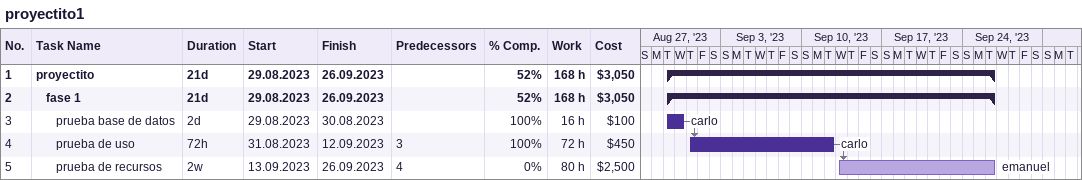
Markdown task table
proyectito1

| ID | Level | Task | Duration | Start | Finish | Predecessors | Resources | % complete | Work (h) | Cost ($) |
|---|---|---|---|---|---|---|---|---|---|---|
| 1 | 1 | **proyectito** | 21d | 2023-08-29 | 2023-09-26 |  |  | 52 | 168 | 3050 |
| 2 | 2 | **fase 1** | 21d | 2023-08-29 | 2023-09-26 |  |  | 52 | 168 | 3050 |
| 3 | 3 | prueba base de datos | 2d | 2023-08-29 | 2023-08-30 |  | carlo | 100 | 16 | 100 |
| 4 | 3 | prueba de uso | 72h | 2023-08-31 | 2023-09-12 | 3 | carlo | 100 | 72 | 450 |
| 5 | 3 | prueba de recursos | 2w | 2023-09-13 | 2023-09-26 | 4 | emanuel | 0 | 80 | 2500 |
